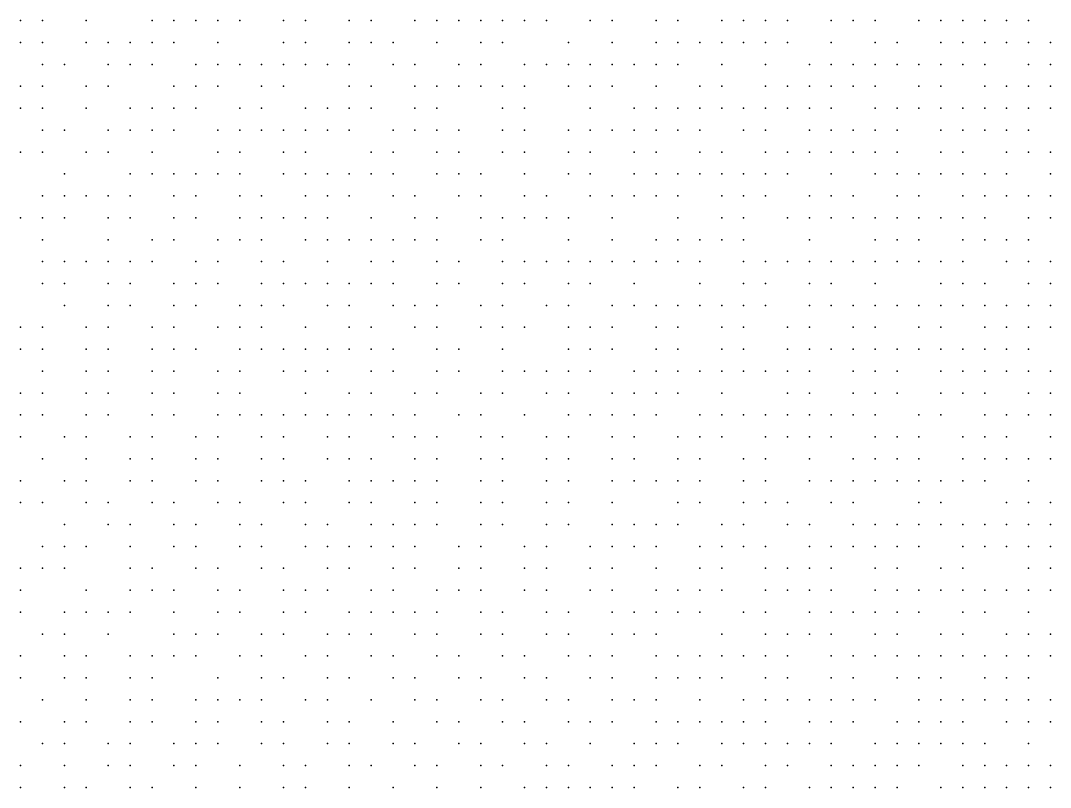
# Model space of a CAD drawing. Extents: x 429 to 793, y 817 to 1241.
# Drawn here: x 493.61 to 527.92, y 923.19 to 948.74 of the extents above; entities that cross this region are included whole.
import ezdxf

# ---------------------------------------------------------------- set-up
doc = ezdxf.new("R2010")
doc.units = 0

msp = doc.modelspace()

# ---------------------------------------------------------------- linework, layer by layer
for p in [(493.61, 948.74, 156.853), (494.34, 948.74, 157.94), (495.8, 948.74, 160.19), (497.99, 948.74, 163.35), (498.72, 948.74, 164.665), (499.45, 948.74, 165.61), (500.18, 948.74, 166.97), (500.91, 948.74, 167.613), (502.37, 948.74, 169.58), (503.1, 948.74, 170.572), (504.56, 948.74, 172.58), (505.29, 948.74, 172.9), (506.75, 948.74, 174.94), (507.48, 948.74, 176.32), (508.21, 948.74, 176.953), (508.94, 948.74, 177.973), (509.67, 948.74, 179.385), (510.4, 948.74, 179.64), (511.13, 948.74, 181.06), (512.59, 948.74, 182.785), (513.32, 948.74, 183.415), (514.78, 948.74, 185.127), (515.51, 948.74, 185.75), (516.97, 948.74, 187.13), (517.7, 948.74, 188.05), (518.43, 948.74, 188.745), (519.16, 948.74, 189.44), (520.62, 948.74, 191.045), (521.35, 948.74, 191.72), (522.08, 948.74, 192.17), (523.54, 948.74, 193.277), (524.27, 948.74, 194.375), (525, 948.74, 194.81), (525.73, 948.74, 195.531), (526.46, 948.74, 196.1), (527.19, 948.74, 196.587), (493.61, 948.01, 156.007), (494.34, 948.01, 157.6), (495.8, 948.01, 159.84), (496.53, 948.01, 160.453), (497.26, 948.01, 162.05), (497.99, 948.01, 162.97), (498.72, 948.01, 164.28), (500.18, 948.01, 166.57), (502.37, 948.01, 169.158), (503.1, 948.01, 170.147), (504.56, 948.01, 172.145), (505.29, 948.01, 172.842), (506.02, 948.01, 174.173), (507.48, 948.01, 175.88), (508.94, 948.01, 177.587), (509.67, 948.01, 178.93), (511.86, 948.01, 181.305), (513.32, 948.01, 182.95), (514.78, 948.01, 184.36), (515.51, 948.01, 185.295), (516.24, 948.01, 186.363), (516.97, 948.01, 187.36), (517.7, 948.01, 187.59), (518.43, 948.01, 188.285), (519.16, 948.01, 188.98), (520.62, 948.01, 190.82), (522.08, 948.01, 191.72), (522.81, 948.01, 192.17), (524.27, 948.01, 193.996), (525, 948.01, 194.507), (525.73, 948.01, 195.227), (526.46, 948.01, 195.645), (527.19, 948.01, 196.062), (527.92, 948.01, 196.777), (494.34, 947.28, 156.915), (495.07, 947.28, 157.883), (496.53, 947.28, 160.207), (497.26, 947.28, 161.68), (497.99, 947.28, 162.293), (499.45, 947.28, 164.845), (500.18, 947.28, 165.15), (500.91, 947.28, 166.793), (501.64, 947.28, 167.417), (502.37, 947.28, 168.47), (503.1, 947.28, 169.415), (503.83, 947.28, 170.77), (504.56, 947.28, 171.403), (506.02, 947.28, 173.798), (506.75, 947.28, 174.807), (508.21, 947.28, 176.83), (508.94, 947.28, 177.145), (510.4, 947.28, 179.5), (511.13, 947.28, 180.14), (511.86, 947.28, 181.233), (512.59, 947.28, 181.55), (513.32, 947.28, 182.495), (514.05, 947.28, 183.58), (514.78, 947.28, 184.6), (515.51, 947.28, 184.84), (516.97, 947.28, 186.523), (518.43, 947.28, 188.055), (519.89, 947.28, 188.985), (520.62, 947.28, 190.36), (521.35, 947.28, 190.81), (522.08, 947.28, 191.49), (522.81, 947.28, 192.372), (523.54, 947.28, 193.035), (524.27, 947.28, 193.692), (525, 947.28, 194.203), (525.73, 947.28, 194.848), (527.19, 947.28, 195.835), (527.92, 947.28, 196.68), (493.61, 946.55, 155.343), (494.34, 946.55, 156.57), (495.8, 946.55, 159.13), (496.53, 946.55, 159.733), (498.72, 946.55, 163.52), (499.45, 946.55, 164.435), (500.18, 946.55, 164.74), (501.64, 946.55, 167.363), (502.37, 946.55, 168.04), (504.56, 946.55, 171.3), (505.29, 946.55, 172.037), (506.75, 946.55, 174.368), (507.48, 946.55, 174.995), (508.21, 946.55, 176.385), (508.94, 946.55, 176.7), (509.67, 946.55, 177.33), (510.4, 946.55, 178.725), (511.86, 946.55, 180.773), (512.59, 946.55, 181.795), (513.32, 946.55, 182.04), (514.78, 946.55, 183.755), (516.24, 946.55, 185.457), (516.97, 946.55, 186.073), (518.43, 946.55, 187.598), (519.16, 946.55, 188.753), (519.89, 946.55, 189.45), (520.62, 946.55, 189.9), (521.35, 946.55, 190.35), (522.08, 946.55, 191.03), (523.54, 946.55, 192.575), (524.27, 946.55, 193.161), (525.73, 946.55, 194.317), (526.46, 946.55, 194.735), (527.19, 946.55, 195.873), (527.92, 946.55, 196.604), (493.61, 945.82, 155.005), (494.34, 945.82, 156.225), (495.8, 945.82, 158.775), (497.26, 945.82, 160.94), (497.99, 945.82, 161.54), (498.72, 945.82, 163.13), (499.45, 945.82, 164.05), (500.91, 945.82, 165.967), (501.64, 945.82, 166.942), (503.1, 945.82, 169.3), (503.83, 945.82, 169.93), (504.56, 945.82, 170.87), (505.29, 945.82, 171.613), (506.75, 945.82, 173.923), (507.48, 945.82, 174.55), (509.67, 945.82, 177.59), (510.4, 945.82, 178.597), (512.59, 945.82, 180.947), (514.05, 945.82, 182.67), (514.78, 945.82, 183.3), (515.51, 945.82, 184.385), (516.24, 945.82, 185.32), (516.97, 945.82, 186.005), (517.7, 945.82, 186.69), (518.43, 945.82, 187.148), (519.16, 945.82, 188.288), (519.89, 945.82, 188.985), (520.62, 945.82, 189.668), (522.08, 945.82, 191.25), (522.81, 945.82, 191.913), (523.54, 945.82, 192.422), (524.27, 945.82, 192.854), (525, 945.82, 193.287), (525.73, 945.82, 194.09), (526.46, 945.82, 195.152), (527.19, 945.82, 195.57), (527.92, 945.82, 195.997), (494.34, 945.09, 155.88), (495.07, 945.09, 156.727), (496.53, 945.09, 159.013), (497.26, 945.09, 160.57), (497.99, 945.09, 161.29), (498.72, 945.09, 162.74), (500.18, 945.09, 164.315), (500.91, 945.09, 165.62), (501.64, 945.09, 166.192), (502.37, 945.09, 167.882), (503.1, 945.09, 168.878), (503.83, 945.09, 169.505), (504.56, 945.09, 170.445), (506.02, 945.09, 172.433), (506.75, 945.09, 173.427), (507.48, 945.09, 174.115), (508.21, 945.09, 175.19), (509.67, 945.09, 177.16), (510.4, 945.09, 178.158), (511.86, 945.09, 179.853), (512.59, 945.09, 180.477), (513.32, 945.09, 181.57), (514.05, 945.09, 182.51), (514.78, 945.09, 183.22), (515.51, 945.09, 183.93), (516.24, 945.09, 184.553), (517.7, 945.09, 186.245), (518.43, 945.09, 187.16), (519.89, 945.09, 188.52), (520.62, 945.09, 189.202), (521.35, 945.09, 190.18), (522.08, 945.09, 190.77), (522.81, 945.09, 191.445), (524.27, 945.09, 192.548), (525, 945.09, 193.4), (525.73, 945.09, 194.28), (526.46, 945.09, 194.773), (527.19, 945.09, 195.267), (493.61, 944.36, 154.253), (494.34, 944.36, 155.067), (495.8, 944.36, 158.045), (496.53, 944.36, 158.763), (497.99, 944.36, 160.797), (500.18, 944.36, 163.587), (500.91, 944.36, 165.235), (502.37, 944.36, 167.457), (503.1, 944.36, 168.453), (505.29, 944.36, 170.702), (506.02, 944.36, 172.065), (507.48, 944.36, 173.68), (508.21, 944.36, 175.075), (509.67, 944.36, 177.087), (510.4, 944.36, 177.703), (511.86, 944.36, 179.395), (512.59, 944.36, 180.402), (514.05, 944.36, 181.727), (514.78, 944.36, 182.745), (516.24, 944.36, 184.39), (516.97, 944.36, 185.177), (518.43, 944.36, 186.48), (519.16, 944.36, 187.457), (519.89, 944.36, 188.05), (520.62, 944.36, 188.725), (521.35, 944.36, 189.7), (522.08, 944.36, 190.29), (522.81, 944.36, 190.725), (524.27, 944.36, 192.505), (525, 944.36, 193.163), (526.46, 944.36, 194.24), (527.19, 944.36, 194.963), (527.92, 944.36, 195.315), (495.07, 943.63, 156.122), (497.26, 943.63, 159.825), (497.99, 943.63, 160.297), (498.72, 943.63, 161.99), (499.45, 943.63, 162.593), (500.18, 943.63, 163.197), (500.91, 943.63, 164.923), (502.37, 943.63, 166.39), (503.1, 943.63, 167.003), (503.83, 943.63, 168.655), (504.56, 943.63, 169.337), (505.29, 943.63, 170.333), (506.02, 943.63, 171.64), (507.48, 943.63, 173.245), (508.21, 943.63, 174.62), (508.94, 943.63, 174.933), (510.4, 943.63, 176.935), (511.86, 943.63, 178.94), (512.59, 943.63, 179.942), (514.05, 943.63, 181.58), (514.78, 943.63, 182.353), (515.51, 943.63, 182.98), (516.24, 943.63, 183.685), (516.97, 943.63, 184.698), (517.7, 943.63, 186.005), (518.43, 943.63, 186.69), (519.16, 943.63, 186.987), (520.62, 943.63, 188.93), (522.08, 943.63, 189.815), (522.81, 943.63, 190.487), (523.54, 943.63, 191.16), (524.27, 943.63, 192.03), (525, 943.63, 192.688), (525.73, 943.63, 193.345), (526.46, 943.63, 193.77), (527.92, 943.63, 195.09), (494.34, 942.9, 154.167), (495.07, 942.9, 155.777), (495.8, 942.9, 156.363), (496.53, 942.9, 157.783), (497.26, 942.9, 159.45), (498.72, 942.9, 160.643), (499.45, 942.9, 162.333), (500.91, 942.9, 164.403), (501.64, 942.9, 165.267), (503.1, 942.9, 167.617), (503.83, 942.9, 168.23), (504.56, 942.9, 169.595), (506.02, 942.9, 171.198), (506.75, 942.9, 172.193), (508.21, 942.9, 174.18), (508.94, 942.9, 174.87), (510.4, 942.9, 177.167), (511.13, 942.9, 177.86), (512.59, 942.9, 179.093), (513.32, 942.9, 180.18), (514.05, 942.9, 181.11), (514.78, 942.9, 181.89), (515.51, 942.9, 183.198), (516.97, 942.9, 184.213), (517.7, 942.9, 184.83), (518.43, 942.9, 186.21), (519.89, 942.9, 187.78), (520.62, 942.9, 188.167), (521.35, 942.9, 189.135), (522.81, 942.9, 190.013), (523.54, 942.9, 191.118), (525, 942.9, 192.455), (525.73, 942.9, 192.88), (526.46, 942.9, 193.305), (527.19, 942.9, 194.195), (527.92, 942.9, 195.065), (493.61, 942.17, 153.363), (494.34, 942.17, 153.947), (495.07, 942.17, 155.337), (496.53, 942.17, 157.537), (497.26, 942.17, 158.123), (498.72, 942.17, 160.52), (499.45, 942.17, 161.833), (500.91, 942.17, 164.058), (501.64, 942.17, 165.007), (502.37, 942.17, 166.265), (503.1, 942.17, 167.213), (503.83, 942.17, 167.8), (505.29, 942.17, 170.06), (506.75, 942.17, 172.122), (507.48, 942.17, 172.36), (508.94, 942.17, 175.12), (509.67, 942.17, 175.36), (510.4, 942.17, 176.338), (511.13, 942.17, 177.4), (511.86, 942.17, 178.31), (513.32, 942.17, 180.405), (515.51, 942.17, 182.04), (516.97, 942.17, 184.34), (517.7, 942.17, 185.033), (519.16, 942.17, 186.62), (519.89, 942.17, 187.3), (520.62, 942.17, 187.98), (521.35, 942.17, 188.273), (522.08, 942.17, 189.538), (522.81, 942.17, 190.205), (523.54, 942.17, 190.638), (524.27, 942.17, 191.55), (525, 942.17, 191.977), (525.73, 942.17, 192.405), (527.19, 942.17, 194.165), (527.92, 942.17, 194.6), (494.34, 941.44, 153.737), (496.53, 941.44, 157.187), (497.99, 941.44, 159.307), (498.72, 941.44, 160.15), (500.18, 941.44, 162.052), (500.91, 941.44, 163.667), (501.64, 941.44, 164.612), (503.1, 941.44, 166.783), (503.83, 941.44, 167.37), (504.56, 941.44, 167.977), (505.29, 941.44, 169.625), (506.02, 941.44, 170.677), (506.75, 941.44, 171.673), (507.48, 941.44, 171.91), (508.94, 941.44, 174.68), (509.67, 941.44, 175.277), (511.86, 941.44, 177.835), (513.32, 941.44, 179.22), (514.78, 941.44, 181.56), (515.51, 941.44, 182.643), (516.24, 941.44, 183.247), (516.97, 941.44, 183.85), (517.7, 941.44, 184.543), (519.89, 941.44, 187.207), (522.08, 941.44, 189.298), (522.81, 941.44, 189.735), (523.54, 941.44, 190.402), (525, 941.44, 191.497), (525.73, 941.44, 192.592), (526.46, 941.44, 193.255), (527.19, 941.44, 193.927), (494.34, 940.71, 153.297), (495.07, 940.71, 154.78), (495.8, 940.71, 155.25), (496.53, 940.71, 156.847), (497.26, 940.71, 157.423), (497.99, 940.71, 158.833), (499.45, 940.71, 161.083), (500.18, 940.71, 161.667), (501.64, 940.71, 164.207), (502.37, 940.71, 164.8), (503.83, 940.71, 166.955), (505.29, 940.71, 169.19), (506.02, 940.71, 169.87), (507.48, 940.71, 172.145), (508.21, 940.71, 172.83), (509.67, 940.71, 174.815), (510.4, 940.71, 175.792), (511.13, 940.71, 176.47), (511.86, 940.71, 177.07), (512.59, 940.71, 178.052), (513.32, 940.71, 179.448), (514.05, 940.71, 180.46), (514.78, 940.71, 181.08), (515.51, 940.71, 181.772), (516.24, 940.71, 182.767), (517.7, 940.71, 184.453), (518.43, 940.71, 185.057), (519.16, 940.71, 186.14), (519.89, 940.71, 186.733), (520.62, 940.71, 187.03), (521.35, 940.71, 188.38), (522.08, 940.71, 188.818), (522.81, 940.71, 189.255), (523.54, 940.71, 189.932), (524.27, 940.71, 190.6), (525, 940.71, 191.263), (526.46, 940.71, 192.78), (527.19, 940.71, 193.452), (527.92, 940.71, 194.125), (494.34, 939.98, 152.877), (495.07, 939.98, 154.345), (496.53, 939.98, 156.407), (497.26, 939.98, 157.203), (498.72, 939.98, 159.153), (499.45, 939.98, 160.817), (500.18, 939.98, 161.533), (501.64, 939.98, 163.673), (502.37, 939.98, 165.035), (503.1, 939.98, 165.96), (503.83, 939.98, 166.54), (504.56, 939.98, 167.865), (505.29, 939.98, 168.76), (506.02, 939.98, 169.797), (507.48, 939.98, 171.01), (508.21, 939.98, 172.38), (509.67, 939.98, 174.35), (510.4, 939.98, 175.333), (511.86, 939.98, 176.91), (512.59, 939.98, 178.27), (514.05, 939.98, 179.982), (516.24, 939.98, 182.287), (517.7, 939.98, 183.973), (518.43, 939.98, 184.968), (519.89, 939.98, 186.253), (520.62, 939.98, 187.235), (522.08, 939.98, 188.583), (524.27, 939.98, 190.793), (525, 939.98, 191.455), (525.73, 939.98, 191.878), (527.19, 939.98, 192.98), (527.92, 939.98, 193.665), (495.07, 939.25, 153.24), (496.53, 939.25, 156.17), (497.26, 939.25, 156.73), (498.72, 939.25, 158.66), (499.45, 939.25, 160.303), (500.91, 939.25, 162.488), (501.64, 939.25, 163.417), (502.37, 939.25, 164.635), (503.83, 939.25, 166.135), (504.56, 939.25, 166.863), (506.02, 939.25, 169.353), (506.75, 939.25, 170.33), (507.48, 939.25, 171.245), (508.94, 939.25, 173.3), (509.67, 939.25, 174.2), (511.13, 939.25, 176.23), (511.86, 939.25, 176.43), (513.32, 939.25, 178.883), (514.05, 939.25, 179.497), (514.78, 939.25, 180.11), (515.51, 939.25, 181.202), (516.24, 939.25, 182.197), (516.97, 939.25, 182.89), (517.7, 939.25, 183.493), (518.43, 939.25, 184.487), (519.89, 939.25, 186.07), (520.62, 939.25, 186.847), (521.35, 939.25, 187.44), (522.08, 939.25, 188.113), (522.81, 939.25, 189.073), (523.54, 939.25, 189.65), (524.27, 939.25, 190.31), (525, 939.25, 190.975), (525.73, 939.25, 191.398), (526.46, 939.25, 191.82), (527.19, 939.25, 192.74), (527.92, 939.25, 193.18), (493.61, 938.52, 150.96), (494.34, 938.52, 152.372), (495.8, 938.52, 154.353), (496.53, 938.52, 155.467), (497.99, 938.52, 157.857), (498.72, 938.52, 158.423), (500.18, 938.52, 160.63), (500.91, 938.52, 162.023), (501.64, 938.52, 162.597), (503.1, 938.52, 165.153), (504.56, 938.52, 166.323), (505.29, 938.52, 167.92), (506.75, 938.52, 169.88), (507.48, 938.52, 170.795), (508.94, 938.52, 172.85), (509.67, 938.52, 173.437), (510.4, 938.52, 174.023), (511.86, 938.52, 176.723), (512.59, 938.52, 177.31), (513.32, 938.52, 178.403), (514.78, 938.52, 179.63), (515.51, 938.52, 180.717), (516.97, 938.52, 182.41), (517.7, 938.52, 183.315), (519.16, 938.52, 184.7), (519.89, 938.52, 185.385), (521.35, 938.52, 186.955), (522.08, 938.52, 187.63), (523.54, 938.52, 189.17), (524.27, 938.52, 190.21), (525.73, 938.52, 191.155), (526.46, 938.52, 192.018), (527.19, 938.52, 192.7), (527.92, 938.52, 193.38), (493.61, 937.79, 150.645), (494.34, 937.79, 151.283), (495.8, 937.79, 153.907), (496.53, 937.79, 155.355), (497.99, 937.79, 157.383), (498.72, 937.79, 158.187), (499.45, 937.79, 159.547), (500.91, 937.79, 161.757), (501.64, 937.79, 162.463), (502.37, 937.79, 163.17), (503.1, 937.79, 164.587), (503.83, 937.79, 165.305), (504.56, 937.79, 165.962), (505.29, 937.79, 167.51), (506.02, 937.79, 168.81), (507.48, 937.79, 170.707), (508.21, 937.79, 171.303), (509.67, 937.79, 173.123), (511.86, 937.79, 176.165), (512.59, 937.79, 176.84), (513.32, 937.79, 177.923), (514.78, 937.79, 179.15), (515.51, 937.79, 180.54), (516.97, 937.79, 181.93), (517.7, 937.79, 182.83), (519.16, 937.79, 184.215), (519.89, 937.79, 185.585), (520.62, 937.79, 185.88), (521.35, 937.79, 186.47), (522.08, 937.79, 187.82), (522.81, 937.79, 188.495), (523.54, 937.79, 188.685), (524.27, 937.79, 189.73), (525, 937.79, 190.29), (525.73, 937.79, 191.335), (526.46, 937.79, 191.533), (527.19, 937.79, 192.215), (494.34, 937.06, 150.863), (495.8, 937.06, 153.47), (496.53, 937.06, 154.24), (497.99, 937.06, 156.877), (498.72, 937.06, 157.68), (500.18, 937.06, 159.59), (500.91, 937.06, 161.23), (502.37, 937.06, 163.397), (503.1, 937.06, 164.31), (503.83, 937.06, 164.88), (505.29, 937.06, 167.055), (506.02, 937.06, 168.077), (507.48, 937.06, 170.25), (508.21, 937.06, 171.15), (509.67, 937.06, 172.49), (510.4, 937.06, 174.14), (511.13, 937.06, 174.815), (511.86, 937.06, 175.783), (512.59, 937.06, 176.37), (514.05, 937.06, 178.062), (514.78, 937.06, 179.362), (515.51, 937.06, 180.06), (516.24, 937.06, 180.363), (516.97, 937.06, 182.135), (517.7, 937.06, 182.34), (518.43, 937.06, 183.13), (519.16, 937.06, 183.73), (519.89, 937.06, 185.105), (521.35, 937.06, 186.663), (522.08, 937.06, 187.047), (522.81, 937.06, 188.01), (524.27, 937.06, 188.862), (525, 937.06, 189.805), (525.73, 937.06, 190.85), (526.46, 937.06, 191.285), (527.19, 937.06, 191.72), (527.92, 937.06, 192.65), (493.61, 936.33, 149.203), (494.34, 936.33, 150.457), (495.8, 936.33, 152.997), (496.53, 936.33, 153.885), (497.99, 936.33, 156.397), (498.72, 936.33, 157.173), (500.18, 936.33, 159.337), (500.91, 936.33, 160.717), (503.1, 936.33, 163.902), (504.56, 936.33, 166.027), (505.29, 936.33, 166.6), (506.75, 936.33, 168.05), (507.48, 936.33, 169.8), (508.94, 936.33, 171.652), (509.67, 936.33, 172.325), (511.13, 936.33, 174.345), (511.86, 936.33, 175.31), (513.32, 936.33, 177.275), (514.05, 936.33, 177.577), (514.78, 936.33, 178.18), (515.51, 936.33, 179.575), (516.97, 936.33, 181.563), (519.16, 936.33, 183.93), (519.89, 936.33, 184.917), (521.35, 936.33, 186.182), (522.08, 936.33, 186.855), (522.81, 936.33, 187.142), (524.27, 936.33, 189.04), (525, 936.33, 189.32), (525.73, 936.33, 190.365), (527.19, 936.33, 191.23), (527.92, 936.33, 192.155), (493.61, 935.6, 149.023), (494.34, 935.6, 150.237), (495.8, 935.6, 152.882), (496.53, 935.6, 153.53), (497.99, 935.6, 156.273), (498.72, 935.6, 156.933), (500.18, 935.6, 159.083), (500.91, 935.6, 160.447), (501.64, 935.6, 161.003), (502.37, 935.6, 162.643), (503.1, 935.6, 163.337), (503.83, 935.6, 164.03), (504.56, 935.6, 165.447), (505.29, 935.6, 166.165), (506.02, 935.6, 166.812), (506.75, 935.6, 168.32), (508.21, 935.6, 169.935), (508.94, 935.6, 170.98), (510.4, 935.6, 173.195), (511.86, 935.6, 174.83), (512.59, 935.6, 175.41), (513.32, 935.6, 176.795), (514.05, 935.6, 177.7), (514.78, 935.6, 178.787), (516.24, 935.6, 180.485), (516.97, 935.6, 181.173), (517.7, 935.6, 182.157), (518.43, 935.6, 182.75), (519.16, 935.6, 183.44), (519.89, 935.6, 184.42), (520.62, 935.6, 185), (521.35, 935.6, 186.083), (522.08, 935.6, 186.657), (523.54, 935.6, 187.715), (524.27, 935.6, 188.555), (525.73, 935.6, 189.88), (526.46, 935.6, 190.312), (527.19, 935.6, 191.42), (527.92, 935.6, 192.1), (493.61, 934.87, 148.623), (495.07, 934.87, 150.955), (495.8, 934.87, 152.317), (497.26, 934.87, 154.36), (497.99, 934.87, 155.903), (499.45, 934.87, 157.75), (500.18, 934.87, 158.563), (501.64, 934.87, 160.47), (502.37, 934.87, 162.103), (503.83, 934.87, 164.245), (504.56, 934.87, 165.163), (506.02, 934.87, 167.025), (506.75, 934.87, 167.865), (507.48, 934.87, 168.89), (508.94, 934.87, 170.505), (509.67, 934.87, 171.982), (511.13, 934.87, 173.303), (511.86, 934.87, 174.203), (513.32, 934.87, 176.617), (514.05, 934.87, 177.22), (515.51, 934.87, 178.908), (516.24, 934.87, 180), (516.97, 934.87, 180.688), (518.43, 934.87, 182.255), (519.16, 934.87, 183.33), (519.89, 934.87, 183.91), (520.62, 934.87, 184.49), (522.08, 934.87, 186.54), (522.81, 934.87, 187.23), (523.54, 934.87, 187.79), (525, 934.87, 188.732), (525.73, 934.87, 190.07), (526.46, 934.87, 190.745), (527.92, 934.87, 191.61), (494.34, 934.14, 149.528), (495.8, 934.14, 152.107), (497.26, 934.14, 153.873), (497.99, 934.14, 155.4), (499.45, 934.14, 157.237), (500.18, 934.14, 158.03), (501.64, 934.14, 160.21), (502.37, 934.14, 161.57), (503.83, 934.14, 163.19), (504.56, 934.14, 164.283), (505.29, 934.14, 165.28), (506.75, 934.14, 167.41), (507.48, 934.14, 168.435), (508.94, 934.14, 170.61), (509.67, 934.14, 171.507), (511.13, 934.14, 173.12), (511.86, 934.14, 173.887), (513.32, 934.14, 176.142), (514.05, 934.14, 176.735), (515.51, 934.14, 178.413), (516.24, 934.14, 179.505), (517.7, 934.14, 181.173), (518.43, 934.14, 181.76), (519.89, 934.14, 183.805), (521.35, 934.14, 185.057), (522.08, 934.14, 186.02), (522.81, 934.14, 186.71), (523.54, 934.14, 187.39), (525, 934.14, 188.91), (525.73, 934.14, 189.585), (526.46, 934.14, 190.26), (527.19, 934.14, 190.693), (527.92, 934.14, 191.125), (493.61, 933.41, 147.867), (495.07, 933.41, 150.325), (495.8, 933.41, 150.92), (497.26, 933.41, 153.393), (497.99, 933.41, 154.03), (499.45, 933.41, 157.113), (500.18, 933.41, 157.773), (501.64, 933.41, 159.943), (502.37, 933.41, 161.29), (503.1, 933.41, 161.82), (504.56, 933.41, 164.138), (505.29, 933.41, 164.83), (506.02, 933.41, 166.25), (506.75, 933.41, 166.96), (507.48, 933.41, 167.98), (508.94, 933.41, 169.783), (509.67, 933.41, 170.727), (511.13, 933.41, 172.445), (511.86, 933.41, 173.985), (513.32, 933.41, 175.657), (514.05, 933.41, 176.25), (514.78, 933.41, 177.625), (515.51, 933.41, 178.318), (516.24, 933.41, 179.01), (517.7, 933.41, 180.577), (518.43, 933.41, 181.945), (519.89, 933.41, 183.305), (520.62, 933.41, 184.165), (521.35, 933.41, 184.84), (522.08, 933.41, 185.115), (522.81, 933.41, 186.19), (523.54, 933.41, 187.02), (524.27, 933.41, 187.827), (525, 933.41, 188.38), (525.73, 933.41, 189.085), (527.19, 933.41, 190.64), (493.61, 932.68, 147.368), (494.34, 932.68, 148.81), (495.8, 932.68, 150.5), (496.53, 932.68, 151.82), (497.99, 932.68, 153.67), (498.72, 932.68, 155.197), (500.18, 932.68, 157.393), (500.91, 932.68, 158.56), (502.37, 932.68, 160.865), (503.1, 932.68, 161.253), (504.56, 932.68, 163.703), (505.29, 932.68, 165.033), (506.75, 932.68, 166.51), (507.48, 932.68, 167.815), (508.94, 932.68, 169.683), (509.67, 932.68, 170.247), (511.13, 932.68, 172.02), (511.86, 932.68, 173.5), (513.32, 932.68, 175.56), (515.51, 932.68, 177.827), (516.24, 932.68, 179.205), (517.7, 932.68, 180.77), (518.43, 932.68, 181.45), (519.16, 932.68, 182.418), (520.62, 932.68, 184.04), (521.35, 932.68, 184.59), (523.54, 932.68, 186.218), (524.27, 932.68, 187.297), (526.46, 932.68, 189.26), (527.19, 932.68, 190.125), (527.92, 932.68, 191.06), (495.07, 931.95, 148.89), (496.53, 931.95, 151.48), (497.26, 931.95, 152.82), (498.72, 931.95, 154.683), (499.45, 931.95, 156.213), (500.91, 931.95, 158.027), (501.64, 931.95, 158.81), (503.1, 931.95, 160.97), (503.83, 931.95, 162.32), (505.29, 931.95, 164.598), (506.02, 931.95, 165.508), (506.75, 931.95, 166.055), (507.48, 931.95, 166.763), (508.94, 931.95, 169.21), (509.67, 931.95, 170.088), (511.13, 931.95, 172.27), (511.86, 931.95, 173.01), (513.32, 931.95, 175.07), (514.05, 931.95, 175.27), (514.78, 931.95, 176.65), (515.51, 931.95, 176.945), (516.97, 931.95, 179.692), (517.7, 931.95, 180.275), (519.16, 931.95, 181.923), (519.89, 931.95, 182.995), (521.35, 931.95, 183.825), (522.08, 931.95, 185.14), (522.81, 931.95, 185.693), (523.54, 931.95, 186.495), (524.27, 931.95, 187.325), (525, 931.95, 188.027), (525.73, 931.95, 188.73), (526.46, 931.95, 189.435), (527.19, 931.95, 189.61), (527.92, 931.95, 190.288), (494.34, 931.22, 147.34), (495.07, 931.22, 148.693), (495.8, 931.22, 149.843), (497.26, 931.22, 152.46), (498.72, 931.22, 154.197), (499.45, 931.22, 155.7), (500.91, 931.22, 157.5), (501.64, 931.22, 158.28), (503.1, 931.22, 160.545), (503.83, 931.22, 162.027), (504.56, 931.22, 162.553), (505.29, 931.22, 164.21), (506.02, 931.22, 164.905), (506.75, 931.22, 165.6), (508.21, 931.22, 167.725), (508.94, 931.22, 168.74), (510.4, 931.22, 170.525), (511.13, 931.22, 171.95), (512.59, 931.22, 173.895), (513.32, 931.22, 174.19), (514.05, 931.22, 174.78), (514.78, 931.22, 176.45), (516.24, 931.22, 178.273), (516.97, 931.22, 179.197), (517.7, 931.22, 179.78), (518.43, 931.22, 180.852), (519.89, 931.22, 182.5), (520.62, 931.22, 183.053), (521.35, 931.22, 183.992), (522.08, 931.22, 184.65), (522.81, 931.22, 185.31), (523.54, 931.22, 186.247), (525, 931.22, 187.503), (525.73, 931.22, 188.205), (526.46, 931.22, 188.65), (527.19, 931.22, 189.785), (527.92, 931.22, 190.46), (493.61, 930.49, 145.693), (494.34, 930.49, 147.045), (495.07, 930.49, 148.155), (497.26, 930.49, 151.973), (497.99, 930.49, 152.585), (499.45, 930.49, 155.213), (500.18, 930.49, 155.967), (501.64, 930.49, 157.727), (502.37, 930.49, 159.303), (503.83, 930.49, 161.595), (504.56, 930.49, 161.973), (506.02, 930.49, 164.46), (506.75, 930.49, 165.795), (508.21, 930.49, 167.27), (508.94, 930.49, 168.565), (510.4, 930.49, 170.42), (511.13, 930.49, 170.98), (512.59, 930.49, 172.777), (513.32, 930.49, 173.7), (514.78, 930.49, 176.285), (516.24, 930.49, 177.613), (516.97, 930.49, 178.517), (518.43, 930.49, 180.357), (519.16, 930.49, 181.325), (519.89, 930.49, 182.005), (520.62, 930.49, 182.835), (522.08, 930.49, 184.16), (522.81, 930.49, 184.82), (524.27, 930.49, 186.31), (525, 930.49, 187.245), (527.19, 930.49, 189.528), (527.92, 930.49, 189.96), (493.61, 929.76, 144.91), (495.8, 929.76, 149.078), (497.26, 929.76, 151.517), (497.99, 929.76, 151.86), (498.72, 929.76, 153.187), (500.18, 929.76, 155.427), (500.91, 929.76, 156.812), (502.37, 929.76, 158.75), (503.1, 929.76, 159.547), (503.83, 929.76, 161.027), (505.29, 929.76, 162.835), (506.02, 929.76, 163.727), (507.48, 929.76, 166.262), (508.21, 929.76, 166.805), (508.94, 929.76, 167.813), (510.4, 929.76, 170.097), (511.13, 929.76, 170.818), (512.59, 929.76, 172.123), (513.32, 929.76, 173.79), (514.78, 929.76, 175.79), (515.51, 929.76, 176.545), (516.24, 929.76, 177.405), (516.97, 929.76, 178.187), (518.43, 929.76, 180.135), (519.16, 929.76, 180.42), (519.89, 929.76, 181.51), (520.62, 929.76, 182.063), (522.08, 929.76, 184.327), (522.81, 929.76, 184.99), (523.54, 929.76, 185.267), (524.27, 929.76, 185.82), (525, 929.76, 187.195), (525.73, 929.76, 187.888), (526.46, 929.76, 188.58), (527.19, 929.76, 189.012), (527.92, 929.76, 189.445), (493.61, 929.03, 145.245), (495.07, 929.03, 147.453), (495.8, 929.03, 148.3), (496.53, 929.03, 149.76), (497.26, 929.03, 151.037), (498.72, 929.03, 153.058), (500.18, 929.03, 154.893), (500.91, 929.03, 156.407), (502.37, 929.03, 158.197), (503.1, 929.03, 159.79), (504.56, 929.03, 161.253), (505.29, 929.03, 162.743), (506.02, 929.03, 163.277), (506.75, 929.03, 164.947), (507.48, 929.03, 165.797), (508.94, 929.03, 167.73), (509.67, 929.03, 168.43), (511.13, 929.03, 170.333), (511.86, 929.03, 171.735), (513.32, 929.03, 173.29), (514.05, 929.03, 173.98), (514.78, 929.03, 174.958), (515.51, 929.03, 176.05), (516.24, 929.03, 176.613), (517.7, 929.03, 178.813), (518.43, 929.03, 179.727), (519.89, 929.03, 181.557), (520.62, 929.03, 181.73), (521.35, 929.03, 182.45), (522.08, 929.03, 183.723), (522.81, 929.03, 184.495), (523.54, 929.03, 185.325), (525, 929.03, 186.41), (525.73, 929.03, 187.393), (527.19, 929.03, 188.27), (494.34, 928.3, 145.885), (495.07, 928.3, 146.913), (496.53, 928.3, 149.41), (498.72, 928.3, 152.433), (499.45, 928.3, 153.637), (500.18, 928.3, 154.373), (501.64, 928.3, 156.98), (502.37, 928.3, 157.903), (503.83, 928.3, 159.997), (504.56, 928.3, 161.31), (505.29, 928.3, 162.28), (506.75, 928.3, 164.347), (507.48, 928.3, 165.183), (508.94, 928.3, 167.42), (509.67, 928.3, 167.96), (511.13, 928.3, 169.535), (511.86, 928.3, 171.25), (513.32, 928.3, 172.79), (514.05, 928.3, 173.867), (514.78, 928.3, 174.443), (516.97, 928.3, 177.74), (518.43, 928.3, 179.207), (519.16, 928.3, 179.95), (519.89, 928.3, 181.037), (520.62, 928.3, 181.95), (522.08, 928.3, 183.335), (522.81, 928.3, 184.277), (524.27, 928.3, 185.52), (525, 928.3, 186.503), (526.46, 928.3, 188.023), (527.19, 928.3, 188.455), (527.92, 928.3, 189.382), (493.61, 927.57, 143.85), (495.07, 927.57, 146.593), (495.8, 927.57, 147.76), (497.26, 927.57, 150.073), (497.99, 927.57, 150.75), (498.72, 927.57, 151.467), (499.45, 927.57, 153.37), (500.91, 927.57, 155.323), (501.64, 927.57, 156.56), (503.1, 927.57, 158.91), (503.83, 927.57, 159.41), (505.29, 927.57, 161.68), (506.02, 927.57, 162.35), (507.48, 927.57, 164.405), (508.21, 927.57, 166.055), (509.67, 927.57, 167.485), (510.4, 927.57, 168.5), (511.86, 927.57, 170.807), (512.59, 927.57, 171.717), (513.32, 927.57, 172.29), (514.78, 927.57, 174.515), (515.51, 927.57, 175.593), (516.24, 927.57, 176.51), (516.97, 927.57, 177.24), (517.7, 927.57, 177.913), (518.43, 927.57, 178.867), (519.16, 927.57, 179.43), (520.62, 927.57, 181.088), (521.35, 927.57, 182.17), (522.08, 927.57, 182.835), (522.81, 927.57, 183.78), (523.54, 927.57, 184.34), (524.27, 927.57, 185.417), (525, 927.57, 186.003), (525.73, 927.57, 187.09), (526.46, 927.57, 187.67), (527.19, 927.57, 187.96), (527.92, 927.57, 188.888), (493.61, 926.84, 143.31), (495.07, 926.84, 146.2), (495.8, 926.84, 146.96), (497.26, 926.84, 149.443), (497.99, 926.84, 150.933), (500.18, 926.84, 153.89), (501.64, 926.84, 156.155), (502.37, 926.84, 156.908), (503.83, 926.84, 158.81), (504.56, 926.84, 160.41), (506.02, 926.84, 162.405), (506.75, 926.84, 163.39), (508.21, 926.84, 165.62), (508.94, 926.84, 166.48), (510.4, 926.84, 168.393), (511.13, 926.84, 169.58), (512.59, 926.84, 171.043), (513.32, 926.84, 172.467), (514.78, 926.84, 174.01), (515.51, 926.84, 174.692), (516.24, 926.84, 175.658), (516.97, 926.84, 176.74), (518.43, 926.84, 178.367), (519.16, 926.84, 178.93), (520.62, 926.84, 180.583), (521.35, 926.84, 181.665), (522.81, 926.84, 183.29), (523.54, 926.84, 183.85), (524.27, 926.84, 185.225), (525.73, 926.84, 186.59), (526.46, 926.84, 187.17), (527.19, 926.84, 187.75), (494.34, 926.11, 143.85), (495.8, 926.11, 146.407), (497.26, 926.11, 149.053), (497.99, 926.11, 150.303), (499.45, 926.11, 152.023), (500.18, 926.11, 153.47), (500.91, 926.11, 154.23), (501.64, 926.11, 155.75), (503.1, 926.11, 157.56), (503.83, 926.11, 158.977), (505.29, 926.11, 160.593), (506.75, 926.11, 162.922), (507.48, 926.11, 163.96), (508.94, 926.11, 165.82), (509.67, 926.11, 167.163), (511.13, 926.11, 168.61), (511.86, 926.11, 169.945), (513.32, 926.11, 171.962), (514.05, 926.11, 172.923), (514.78, 926.11, 173.48), (516.24, 926.11, 175.143), (517.7, 926.11, 176.97), (518.43, 926.11, 177.867), (519.16, 926.11, 178.43), (519.89, 926.11, 179.903), (520.62, 926.11, 180.413), (521.35, 926.11, 181.16), (522.08, 926.11, 181.73), (523.54, 926.11, 184.048), (524.27, 926.11, 184.44), (525, 926.11, 185.423), (525.73, 926.11, 185.62), (526.46, 926.11, 186.975), (527.19, 926.11, 187.263), (527.92, 926.11, 188.33), (493.61, 925.38, 142.495), (495.07, 925.38, 144.925), (495.8, 925.38, 146.067), (497.26, 925.38, 148.573), (497.99, 925.38, 149.913), (499.45, 925.38, 151.74), (500.18, 925.38, 153.045), (501.64, 925.38, 154.84), (502.37, 925.38, 156.507), (503.83, 925.38, 158.343), (504.56, 925.38, 158.985), (506.02, 925.38, 161.45), (507.48, 925.38, 163.49), (508.21, 925.38, 164.123), (509.67, 925.38, 166.667), (510.4, 925.38, 167.578), (511.86, 925.38, 169.16), (512.59, 925.38, 169.71), (513.32, 925.38, 171.493), (514.78, 925.38, 172.95), (515.51, 925.38, 174.057), (516.24, 925.38, 174.972), (516.97, 925.38, 175.882), (517.7, 925.38, 177.2), (518.43, 925.38, 177.93), (519.89, 925.38, 179.57), (520.62, 925.38, 180.65), (521.35, 925.38, 181.333), (522.81, 925.38, 182.87), (523.54, 925.38, 183.557), (524.27, 925.38, 184.538), (525, 925.38, 185.125), (526.46, 925.38, 186.197), (527.19, 925.38, 186.773), (527.92, 925.38, 187.84), (494.34, 924.65, 143), (495.07, 924.65, 144.327), (496.53, 924.65, 146.895), (497.26, 924.65, 147.907), (498.72, 924.65, 150.44), (499.45, 924.65, 151.515), (500.18, 924.65, 152.62), (501.64, 924.65, 154.39), (502.37, 924.65, 156.057), (503.83, 924.65, 158.043), (504.56, 924.65, 158.51), (506.02, 924.65, 160.96), (506.75, 924.65, 161.592), (508.21, 924.65, 164.003), (508.94, 924.65, 164.517), (510.4, 924.65, 167.073), (511.13, 924.65, 167.6), (512.59, 924.65, 170.26), (514.05, 924.65, 171.707), (514.78, 924.65, 172.435), (515.51, 924.65, 173.527), (516.97, 924.65, 175.367), (517.7, 924.65, 176.857), (518.43, 924.65, 177.43), (519.16, 924.65, 178.107), (519.89, 924.65, 179.065), (520.62, 924.65, 180.14), (522.08, 924.65, 181.787), (522.81, 924.65, 182.35), (523.54, 924.65, 183.11), (524.27, 924.65, 184.043), (525, 924.65, 184.63), (525.73, 924.65, 185.87), (527.19, 924.65, 186.61), (493.61, 923.92, 140.875), (495.07, 923.92, 143.977), (496.53, 923.92, 146.135), (497.26, 923.92, 147.507), (498.72, 923.92, 150.015), (499.45, 923.92, 151.085), (500.91, 923.92, 153.203), (502.37, 923.92, 155.453), (503.1, 923.92, 156.66), (504.56, 923.92, 158.683), (505.29, 923.92, 159.49), (506.75, 923.92, 161.967), (507.48, 923.92, 162.47), (508.94, 923.92, 165.03), (509.67, 923.92, 165.557), (511.13, 923.92, 167.762), (511.86, 923.92, 168.693), (513.32, 923.92, 170.58), (514.05, 923.92, 171.367), (514.78, 923.92, 172.61), (516.24, 923.92, 174.68), (516.97, 923.92, 175.243), (518.43, 923.92, 176.9), (519.16, 923.92, 177.64), (520.62, 923.92, 179.11), (521.35, 923.92, 180.353), (522.08, 923.92, 181.092), (522.81, 923.92, 181.83), (523.54, 923.92, 182.417), (525, 923.92, 184.11), (525.73, 923.92, 185.21), (526.46, 923.92, 186.12), (527.19, 923.92, 186.86), (527.92, 923.92, 187.54), (493.61, 923.19, 140.95), (495.07, 923.19, 143.28), (495.8, 923.19, 144.915), (497.26, 923.19, 147), (497.99, 923.19, 148.277), (499.45, 923.19, 150.27), (500.91, 923.19, 152.428), (502.37, 923.19, 154.84), (503.1, 923.19, 156.197), (504.56, 923.19, 158.05), (506.02, 923.19, 160.322), (507.48, 923.19, 161.975), (508.94, 923.19, 164.01), (510.4, 923.19, 165.565), (511.13, 923.19, 167.268), (511.86, 923.19, 168.193), (512.59, 923.19, 168.73), (513.32, 923.19, 169.783), (514.05, 923.19, 170.327), (515.51, 923.19, 173.053), (516.24, 923.19, 173.62), (517.7, 923.19, 175.633), (518.43, 923.19, 176.37), (519.89, 923.19, 177.85), (520.62, 923.19, 179.265), (521.35, 923.19, 180.223), (522.08, 923.19, 180.567), (522.81, 923.19, 182.008), (524.27, 923.19, 183.003), (525, 923.19, 184.285), (525.73, 923.19, 184.98), (526.46, 923.19, 185.27), (527.19, 923.19, 186.37), (527.92, 923.19, 186.95)]:
    msp.add_point(p)

doc.saveas('drawing.dxf')
